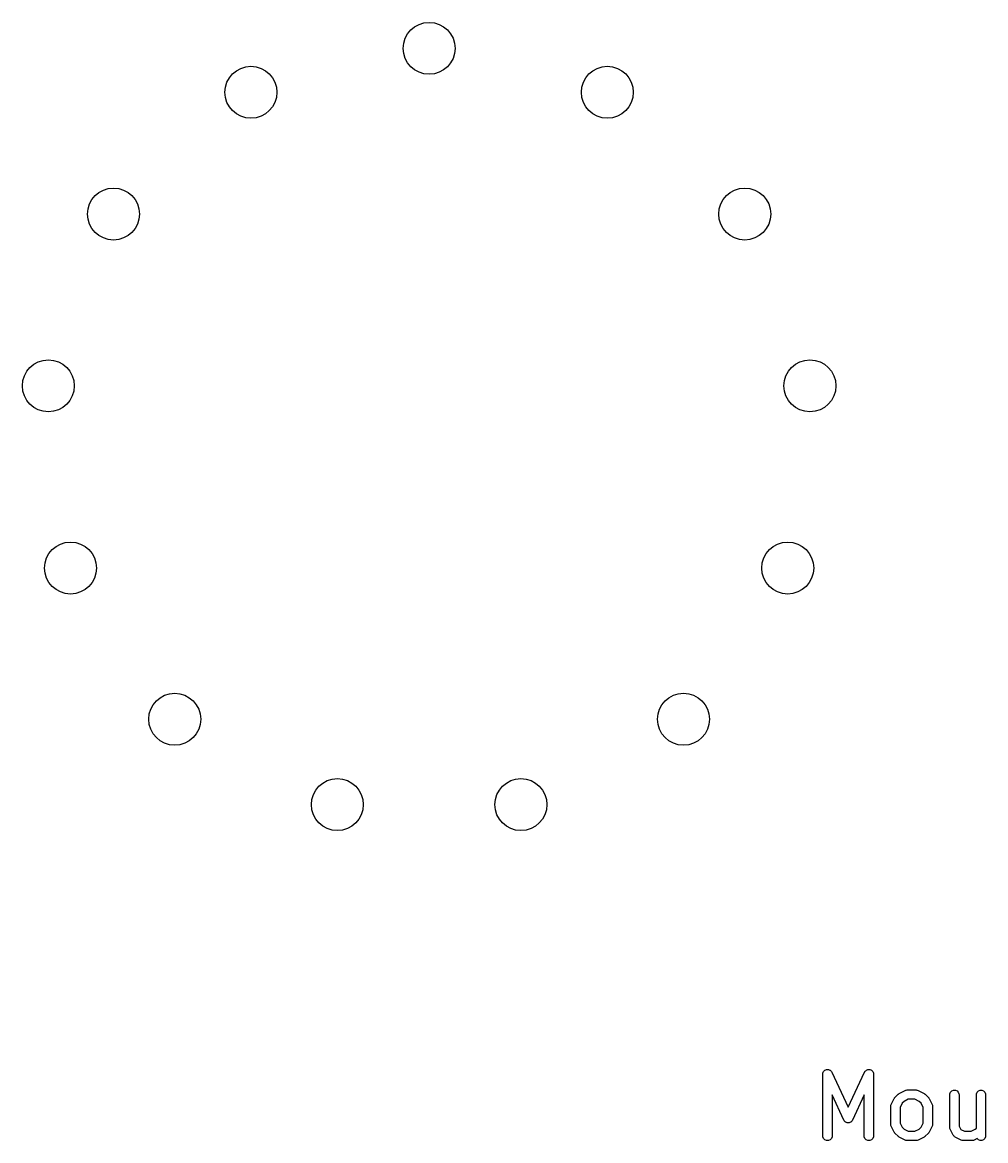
# Model space of a CAD drawing. Extents: x 2.68 to 10.38, y -4.66 to -2.29.
# Drawn here: x 3.049 to 3.661, y -4.643 to -3.933 of the extents above; entities that cross this region are included whole.
import ezdxf

# ---------------------------------------------------------------- set-up
doc = ezdxf.new("R2010")
doc.units = 0
doc.header["$MEASUREMENT"] = 0
doc.layers.add('BLACK', color=7, linetype='CONTINUOUS')

msp = doc.modelspace()

# ---------------------------------------------------------------- linework, layer by layer
at = {"layer": 'BLACK', "linetype": 'CONTINUOUS'}
for p, q in [((3.55723, -4.60058), (3.55726, -4.6002)), ((3.55723, -4.63995), (3.55723, -4.60058)), ((3.55726, -4.60014), (3.55727, -4.6001)), ((3.55726, -4.6002), (3.55726, -4.60014)), ((3.55727, -4.6001), (3.55728, -4.60001)), ((3.55728, -4.60001), (3.55748, -4.59953)), ((3.55748, -4.59953), (3.55766, -4.59905)), ((3.55766, -4.59905), (3.5577, -4.599)), ((3.5577, -4.599), (3.55772, -4.59894)), ((3.55772, -4.59894), (3.55809, -4.59858)), ((3.55809, -4.59858), (3.55843, -4.5982)), ((3.55843, -4.5982), (3.55849, -4.59817)), ((3.55849, -4.59817), (3.55854, -4.59813)), ((3.55854, -4.59813), (3.55901, -4.59793)), ((3.55901, -4.59793), (3.55948, -4.59772)), ((3.55948, -4.59772), (3.55954, -4.59771)), ((3.55954, -4.59771), (3.5596, -4.59769)), ((3.5596, -4.59769), (3.56012, -4.59769)), ((3.56012, -4.59769), (3.56063, -4.59766)), ((3.56063, -4.59766), (3.56069, -4.59769)), ((3.56069, -4.59769), (3.56076, -4.59769)), ((3.56076, -4.59769), (3.56123, -4.59788)), ((3.56123, -4.59788), (3.56171, -4.59806)), ((3.56171, -4.59806), (3.56176, -4.5981)), ((3.56176, -4.5981), (3.56182, -4.59813)), ((3.56182, -4.59813), (3.56218, -4.59849)), ((3.56218, -4.59849), (3.56256, -4.59884)), ((3.56256, -4.59884), (3.56261, -4.59891)), ((3.56261, -4.59891), (3.56264, -4.59894)), ((3.56264, -4.59894), (3.56266, -4.59901)), ((3.56266, -4.59901), (3.56286, -4.59933)), ((3.56286, -4.59933), (3.5733, -4.62172)), ((3.5733, -4.62172), (3.58375, -4.59933)), ((3.58375, -4.59933), (3.58394, -4.59901)), ((3.58394, -4.59901), (3.58397, -4.59894)), ((3.58397, -4.59894), (3.584, -4.59891)), ((3.584, -4.59891), (3.58405, -4.59884)), ((3.58405, -4.59884), (3.58442, -4.59849)), ((3.58442, -4.59849), (3.58479, -4.59813)), ((3.58479, -4.59813), (3.58485, -4.5981)), ((3.58485, -4.5981), (3.5849, -4.59806)), ((3.5849, -4.59806), (3.58538, -4.59788)), ((3.58538, -4.59788), (3.58585, -4.59769)), ((3.58585, -4.59769), (3.58592, -4.59769)), ((3.58592, -4.59769), (3.58598, -4.59766)), ((3.58598, -4.59766), (3.58649, -4.59769)), ((3.58649, -4.59769), (3.587, -4.59769)), ((3.587, -4.59769), (3.58706, -4.59771)), ((3.58706, -4.59771), (3.58713, -4.59772)), ((3.58713, -4.59772), (3.58759, -4.59793)), ((3.58759, -4.59793), (3.58807, -4.59813)), ((3.58807, -4.59813), (3.58811, -4.59817)), ((3.58811, -4.59817), (3.58817, -4.5982)), ((3.58817, -4.5982), (3.58852, -4.59858)), ((3.58852, -4.59858), (3.58888, -4.59894)), ((3.58888, -4.59894), (3.58891, -4.599)), ((3.58891, -4.599), (3.58895, -4.59905)), ((3.58895, -4.59905), (3.58913, -4.59953)), ((3.58913, -4.59953), (3.58932, -4.60001)), ((3.58932, -4.60001), (3.58933, -4.6001)), ((3.58933, -4.6001), (3.58935, -4.60014)), ((3.58935, -4.60014), (3.58934, -4.6002)), ((3.58934, -4.6002), (3.58938, -4.60058)), ((3.58938, -4.60058), (3.58938, -4.63995)), ((3.57063, -4.62995), (3.56313, -4.61389)), ((3.56313, -4.61389), (3.56313, -4.63995)), ((3.58347, -4.61389), (3.57598, -4.62995)), ((3.58347, -4.63995), (3.58347, -4.61389)), ((3.60284, -4.61565), (3.6029, -4.61559)), ((3.6029, -4.61559), (3.60309, -4.61537)), ((3.60309, -4.61537), (3.60496, -4.61349)), ((3.60496, -4.61349), (3.60519, -4.61331)), ((3.60519, -4.61331), (3.60524, -4.61325)), ((3.60524, -4.61325), (3.60533, -4.61319)), ((3.60533, -4.61319), (3.60541, -4.61313)), ((3.60541, -4.61313), (3.60548, -4.6131)), ((3.60548, -4.6131), (3.60573, -4.61294)), ((3.60573, -4.61294), (3.60948, -4.61107)), ((3.60948, -4.61107), (3.61002, -4.61086)), ((3.61002, -4.61086), (3.61012, -4.61085)), ((3.61012, -4.61085), (3.61022, -4.61081)), ((3.61022, -4.61081), (3.6108, -4.61075)), ((3.6108, -4.61075), (3.61642, -4.61075)), ((3.61642, -4.61075), (3.617, -4.61081)), ((3.617, -4.61081), (3.6171, -4.61085)), ((3.6171, -4.61085), (3.6172, -4.61086)), ((3.6172, -4.61086), (3.61774, -4.61107)), ((3.61774, -4.61107), (3.62149, -4.61294)), ((3.62149, -4.61294), (3.62174, -4.6131)), ((3.62174, -4.6131), (3.62181, -4.61313)), ((3.62181, -4.61313), (3.62189, -4.61319)), ((3.62189, -4.61319), (3.62198, -4.61325)), ((3.62198, -4.61325), (3.62203, -4.61331)), ((3.62203, -4.61331), (3.62226, -4.61349)), ((3.62226, -4.61349), (3.62414, -4.61537)), ((3.62414, -4.61537), (3.62432, -4.61559)), ((3.62432, -4.61559), (3.62438, -4.61565)), ((3.63784, -4.61371), (3.6379, -4.61313)), ((3.63784, -4.63433), (3.63784, -4.61371)), ((3.6379, -4.61313), (3.63834, -4.61207)), ((3.63834, -4.61207), (3.63915, -4.61125)), ((3.63915, -4.61125), (3.64022, -4.61081)), ((3.64022, -4.61081), (3.64137, -4.61081)), ((3.64137, -4.61081), (3.64244, -4.61125)), ((3.64244, -4.61125), (3.64325, -4.61207)), ((3.64325, -4.61207), (3.64369, -4.61313)), ((3.64369, -4.61313), (3.64375, -4.61371)), ((3.64375, -4.61371), (3.64375, -4.63363)), ((3.65471, -4.61371), (3.65477, -4.61313)), ((3.65471, -4.63498), (3.65471, -4.61371)), ((3.65477, -4.61313), (3.65521, -4.61207)), ((3.65521, -4.61207), (3.65603, -4.61125)), ((3.65603, -4.61125), (3.65709, -4.61081)), ((3.65709, -4.61081), (3.65824, -4.61081)), ((3.65824, -4.61081), (3.65931, -4.61125)), ((3.65931, -4.61125), (3.66012, -4.61207)), ((3.66012, -4.61207), (3.66056, -4.61313)), ((3.66056, -4.61313), (3.66062, -4.61371)), ((3.66062, -4.61371), (3.66062, -4.63995)), ((3.60035, -4.62121), (3.6004, -4.62063)), ((3.60035, -4.63245), (3.60035, -4.62121)), ((3.6004, -4.62063), (3.60044, -4.62053)), ((3.60044, -4.62053), (3.60045, -4.62043)), ((3.60045, -4.62043), (3.60066, -4.61989)), ((3.60066, -4.61989), (3.60253, -4.61614)), ((3.60253, -4.61614), (3.60269, -4.61589)), ((3.60269, -4.61589), (3.60272, -4.61582)), ((3.60272, -4.61582), (3.60279, -4.61573)), ((3.60279, -4.61573), (3.60284, -4.61565)), ((3.6076, -4.61921), (3.60625, -4.6219)), ((3.60625, -4.6219), (3.60625, -4.63176)), ((3.6088, -4.61801), (3.6076, -4.61921)), ((3.6115, -4.61666), (3.6088, -4.61801)), ((3.61573, -4.61666), (3.6115, -4.61666)), ((3.61842, -4.61801), (3.61573, -4.61666)), ((3.61962, -4.61921), (3.61842, -4.61801)), ((3.62097, -4.6219), (3.61962, -4.61921)), ((3.62097, -4.63176), (3.62097, -4.6219)), ((3.62438, -4.61565), (3.62444, -4.61573)), ((3.62444, -4.61573), (3.6245, -4.61582)), ((3.6245, -4.61582), (3.62453, -4.61589)), ((3.62453, -4.61589), (3.62469, -4.61614)), ((3.62469, -4.61614), (3.62656, -4.61989)), ((3.62656, -4.61989), (3.62677, -4.62043)), ((3.62677, -4.62043), (3.62678, -4.62053)), ((3.62678, -4.62053), (3.62682, -4.62063)), ((3.62682, -4.62063), (3.62687, -4.62121)), ((3.62687, -4.62121), (3.62687, -4.63245)), ((3.57075, -4.63016), (3.57063, -4.62995)), ((3.57078, -4.63024), (3.57075, -4.63016)), ((3.57082, -4.63029), (3.57078, -4.63024)), ((3.57092, -4.63045), (3.57082, -4.63029)), ((3.57125, -4.63075), (3.57092, -4.63045)), ((3.57156, -4.63109), (3.57125, -4.63075)), ((3.57168, -4.63114), (3.57156, -4.63109)), ((3.57177, -4.63123), (3.57168, -4.63114)), ((3.57219, -4.63138), (3.57177, -4.63123)), ((3.5726, -4.63157), (3.57219, -4.63138)), ((3.57273, -4.63158), (3.5726, -4.63157)), ((3.57285, -4.63162), (3.57273, -4.63158)), ((3.5733, -4.6316), (3.57285, -4.63162)), ((3.57375, -4.63162), (3.5733, -4.6316)), ((3.57387, -4.63158), (3.57375, -4.63162)), ((3.57401, -4.63157), (3.57387, -4.63158)), ((3.57441, -4.63138), (3.57401, -4.63157)), ((3.57483, -4.63123), (3.57441, -4.63138)), ((3.57493, -4.63114), (3.57483, -4.63123)), ((3.57505, -4.63109), (3.57493, -4.63114)), ((3.57535, -4.63075), (3.57505, -4.63109)), ((3.57568, -4.63045), (3.57535, -4.63075)), ((3.57578, -4.63029), (3.57568, -4.63045)), ((3.57583, -4.63024), (3.57578, -4.63029)), ((3.57585, -4.63016), (3.57583, -4.63024)), ((3.57598, -4.62995), (3.57585, -4.63016)), ((3.6004, -4.63303), (3.60035, -4.63245)), ((3.60044, -4.63313), (3.6004, -4.63303)), ((3.60045, -4.63323), (3.60044, -4.63313)), ((3.60066, -4.63377), (3.60045, -4.63323)), ((3.60253, -4.63752), (3.60066, -4.63377)), ((3.60625, -4.63176), (3.6076, -4.63445)), ((3.6076, -4.63445), (3.6088, -4.63565)), ((3.6088, -4.63565), (3.6115, -4.637)), ((3.61573, -4.637), (3.61842, -4.63565)), ((3.61842, -4.63565), (3.61962, -4.63445)), ((3.61962, -4.63445), (3.62097, -4.63176)), ((3.62656, -4.63377), (3.62469, -4.63752)), ((3.62677, -4.63323), (3.62656, -4.63377)), ((3.62678, -4.63313), (3.62677, -4.63323)), ((3.62682, -4.63303), (3.62678, -4.63313)), ((3.62687, -4.63245), (3.62682, -4.63303)), ((3.6379, -4.63491), (3.63784, -4.63433)), ((3.63794, -4.635), (3.6379, -4.63491)), ((3.63795, -4.63511), (3.63794, -4.635)), ((3.63815, -4.63565), (3.63795, -4.63511)), ((3.64003, -4.6394), (3.63815, -4.63565)), ((3.64375, -4.63363), (3.64487, -4.63588)), ((3.64487, -4.63588), (3.64712, -4.637)), ((3.65135, -4.637), (3.65404, -4.63565)), ((3.65404, -4.63565), (3.65471, -4.63498)), ((3.55728, -4.64053), (3.55723, -4.63995)), ((3.55772, -4.64159), (3.55728, -4.64053)), ((3.55854, -4.64241), (3.55772, -4.64159)), ((3.5596, -4.64285), (3.55854, -4.64241)), ((3.56076, -4.64285), (3.5596, -4.64285)), ((3.56182, -4.64241), (3.56076, -4.64285)), ((3.56264, -4.64159), (3.56182, -4.64241)), ((3.56308, -4.64053), (3.56264, -4.64159)), ((3.56313, -4.63995), (3.56308, -4.64053)), ((3.58353, -4.64053), (3.58347, -4.63995)), ((3.58397, -4.64159), (3.58353, -4.64053)), ((3.58479, -4.64241), (3.58397, -4.64159)), ((3.58585, -4.64285), (3.58479, -4.64241)), ((3.587, -4.64285), (3.58585, -4.64285)), ((3.58807, -4.64241), (3.587, -4.64285)), ((3.58888, -4.64159), (3.58807, -4.64241)), ((3.58932, -4.64053), (3.58888, -4.64159)), ((3.58938, -4.63995), (3.58932, -4.64053)), ((3.60269, -4.63777), (3.60253, -4.63752)), ((3.60272, -4.63784), (3.60269, -4.63777)), ((3.60279, -4.63793), (3.60272, -4.63784)), ((3.60284, -4.63801), (3.60279, -4.63793)), ((3.6029, -4.63807), (3.60284, -4.63801)), ((3.60309, -4.63829), (3.6029, -4.63807)), ((3.60496, -4.64017), (3.60309, -4.63829)), ((3.60519, -4.64035), (3.60496, -4.64017)), ((3.60524, -4.64041), (3.60519, -4.64035)), ((3.60533, -4.64047), (3.60524, -4.64041)), ((3.60541, -4.64053), (3.60533, -4.64047)), ((3.60548, -4.64056), (3.60541, -4.64053)), ((3.60573, -4.64072), (3.60548, -4.64056)), ((3.60948, -4.64259), (3.60573, -4.64072)), ((3.61002, -4.6428), (3.60948, -4.64259)), ((3.61012, -4.64281), (3.61002, -4.6428)), ((3.61022, -4.64285), (3.61012, -4.64281)), ((3.6108, -4.64291), (3.61022, -4.64285)), ((3.61642, -4.64291), (3.6108, -4.64291)), ((3.6115, -4.637), (3.61573, -4.637)), ((3.617, -4.64285), (3.61642, -4.64291)), ((3.6171, -4.64281), (3.617, -4.64285)), ((3.6172, -4.6428), (3.6171, -4.64281)), ((3.61774, -4.64259), (3.6172, -4.6428)), ((3.62149, -4.64072), (3.61774, -4.64259)), ((3.62174, -4.64056), (3.62149, -4.64072)), ((3.62181, -4.64053), (3.62174, -4.64056)), ((3.62189, -4.64047), (3.62181, -4.64053)), ((3.62198, -4.64041), (3.62189, -4.64047)), ((3.62203, -4.64035), (3.62198, -4.64041)), ((3.62226, -4.64017), (3.62203, -4.64035)), ((3.62414, -4.63829), (3.62226, -4.64017)), ((3.62432, -4.63807), (3.62414, -4.63829)), ((3.62438, -4.63801), (3.62432, -4.63807)), ((3.62444, -4.63793), (3.62438, -4.63801)), ((3.6245, -4.63784), (3.62444, -4.63793)), ((3.62453, -4.63777), (3.6245, -4.63784)), ((3.62469, -4.63752), (3.62453, -4.63777)), ((3.64009, -4.6395), (3.64003, -4.6394)), ((3.6401, -4.63954), (3.64009, -4.6395)), ((3.64015, -4.6396), (3.6401, -4.63954)), ((3.64034, -4.63989), (3.64015, -4.6396)), ((3.64062, -4.64013), (3.64034, -4.63989)), ((3.64086, -4.64041), (3.64062, -4.64013)), ((3.64115, -4.64059), (3.64086, -4.64041)), ((3.64121, -4.64064), (3.64115, -4.64059)), ((3.64125, -4.64066), (3.64121, -4.64064)), ((3.64135, -4.64072), (3.64125, -4.64066)), ((3.6451, -4.64259), (3.64135, -4.64072)), ((3.64564, -4.6428), (3.6451, -4.64259)), ((3.64575, -4.64281), (3.64564, -4.6428)), ((3.64584, -4.64285), (3.64575, -4.64281)), ((3.64642, -4.64291), (3.64584, -4.64285)), ((3.65204, -4.64291), (3.64642, -4.64291)), ((3.64712, -4.637), (3.65135, -4.637)), ((3.65262, -4.64285), (3.65204, -4.64291)), ((3.65272, -4.64281), (3.65262, -4.64285)), ((3.65282, -4.6428), (3.65272, -4.64281)), ((3.65336, -4.64259), (3.65282, -4.6428)), ((3.65526, -4.64164), (3.65336, -4.64259)), ((3.65603, -4.64241), (3.65526, -4.64164)), ((3.65709, -4.64285), (3.65603, -4.64241)), ((3.65824, -4.64285), (3.65709, -4.64285)), ((3.65931, -4.64241), (3.65824, -4.64285)), ((3.66012, -4.64159), (3.65931, -4.64241)), ((3.66056, -4.64053), (3.66012, -4.64159)), ((3.66062, -4.63995), (3.66056, -4.64053))]:
    msp.add_line(p, q, dxfattribs=at)
at = {"layer": 'BLACK'}
for centre in [(3.30709, -3.94931), (3.19389, -3.97721), (3.42029, -3.97721), (3.10659, -4.05451), (3.50759, -4.05451), (3.06519, -4.16361), (3.54899, -4.16361), (3.07929, -4.27931), (3.53489, -4.27931), (3.14549, -4.37531), (3.46869, -4.37531), (3.24879, -4.42951), (3.36539, -4.42951)]:
    msp.add_circle(centre, 0.0165, dxfattribs=at)

doc.saveas('drawing.dxf')
